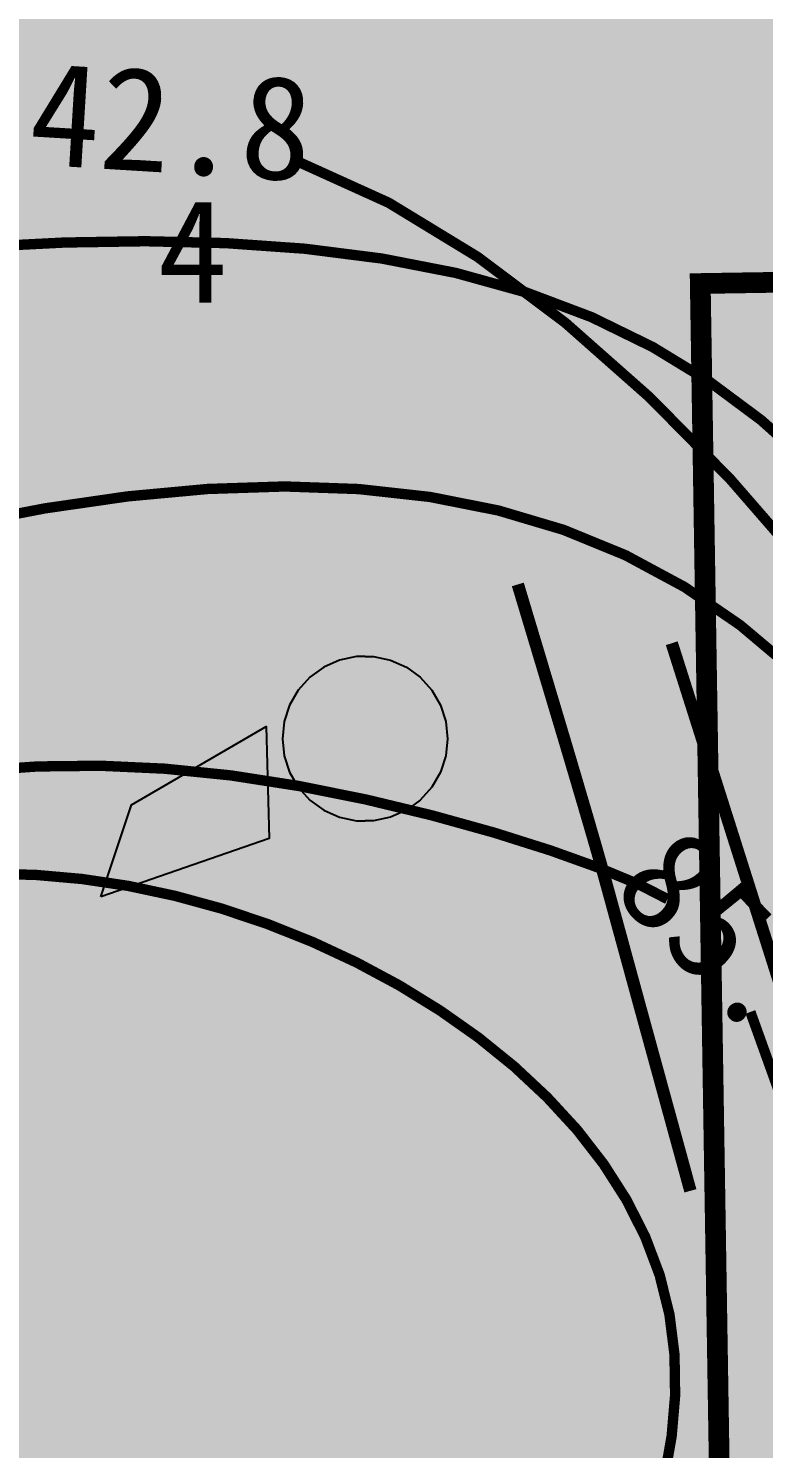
# Model space of a CAD drawing. Extents: x 13788 to 14373, y 59028 to 59855.
# Drawn here: x 14022.98 to 14040.73, y 59536.37 to 59570.64 of the extents above; entities that cross this region are included whole.
import ezdxf

# ---------------------------------------------------------------- set-up
doc = ezdxf.new("R2010")
doc.units = 0
doc.header["$LTSCALE"] = 0.5
doc.header["$MEASUREMENT"] = 0
doc.layers.get('0').update_dxf_attribs({"color": 6})
for name, color, linetype in [('TK', 7, 'Continuous'), ('地名', 7, 'Continuous'), ('塘江沅', 7, 'Continuous'), ('填色', 6, 'Continuous'), ('异常WL', 7, 'Continuous'), ('异常WT', 7, 'Continuous'), ('石英脉', 6, 'Continuous'), ('矿点WT', 7, 'Continuous')]:
    doc.layers.add(name, color=color, linetype=linetype)
doc.styles.add('HZTXT', font='', dxfattribs={"height": 1})
doc.styles.get("Standard").update_dxf_attribs({"font": ''})
doc.styles.get('HZTXT').set_extended_font_data('SimSun')
doc.styles.get('Standard').set_extended_font_data('SimSun')

# ---------------------------------------------------------------- blocks, each defined once
blk = doc.blocks.new('279')
at = {"true_color": 0xd70065}
blk.add_hatch(color=232, dxfattribs=at).paths.add_polyline_path([(-0.001231, 0.49567), (0.050142, 0.495571), (0.152115, 0.473896), (0.247353, 0.431494), (0.331693, 0.370216), (0.401451, 0.292743), (0.453576, 0.202459), (0.485791, 0.103311), (0.496688, -0.000369), (0.496688, -0.000369), (0.485791, -0.104049), (0.453576, -0.203197), (0.401451, -0.293481), (0.331693, -0.370954), (0.247353, -0.432231), (0.152115, -0.474634), (0.050142, -0.496309), (-0.001129, -0.496396), (-0.001129, -0.496396), (-0.054109, -0.496309), (-0.156081, -0.474634), (-0.251319, -0.432231), (-0.33566, -0.370954), (-0.405417, -0.293481), (-0.457543, -0.203197), (-0.489758, -0.104049), (-0.500655, -0.000369), (-0.489758, 0.103311), (-0.457543, 0.202459), (-0.405417, 0.292743), (-0.33566, 0.370216), (-0.251319, 0.431494), (-0.156081, 0.473896), (-0.054109, 0.495571), (-0.001231, 0.49567)])
at = {"color": 18, "true_color": 0x000000}
for points in [[(-0.001231, 0.49567), (-0.054109, 0.495571), (-0.156081, 0.473896), (-0.251319, 0.431494), (-0.33566, 0.370216), (-0.405417, 0.292743), (-0.457543, 0.202459), (-0.489758, 0.103311), (-0.500655, -0.000369), (-0.489758, -0.104049), (-0.457543, -0.203197), (-0.405417, -0.293481), (-0.33566, -0.370954), (-0.251319, -0.432231), (-0.156081, -0.474634), (-0.054109, -0.496309), (-0.001129, -0.496396)], [(-0.001231, 0.49567), (0.050142, 0.495571), (0.152115, 0.473896), (0.247353, 0.431494), (0.331693, 0.370216), (0.401451, 0.292743), (0.453576, 0.202459), (0.485791, 0.103311), (0.496688, -0.000369), (0.496688, -0.000369), (0.485791, -0.104049), (0.453576, -0.203197), (0.401451, -0.293481), (0.331693, -0.370954), (0.247353, -0.432231), (0.152115, -0.474634), (0.050142, -0.496309), (-0.001129, -0.496396)]]:
    blk.add_lwpolyline(points, dxfattribs=at)

msp = doc.modelspace()

# ---------------------------------------------------------------- hatches: boundary and pattern name
at = {"layer": '填色', "true_color": 0xf5e173}
h = msp.add_hatch(color=41, dxfattribs=at)
h.paths.add_polyline_path([(14239.999, 59800.002), (13799.999, 59800.002), (13799.999, 59040.002), (14239.999, 59040.002)])
h.paths.add_polyline_path([(14090.685, 59568.548), (14090.638, 59568.658), (14090.592, 59568.768), (14090.546, 59568.878), (14090.5, 59568.986), (14090.454, 59569.095), (14090.409, 59569.202), (14090.364, 59569.309), (14090.319, 59569.414), (14090.275, 59569.519), (14090.231, 59569.623), (14090.187, 59569.726), (14090.144, 59569.828), (14090.101, 59569.929), (14090.058, 59570.028), (14090.016, 59570.127), (14089.975, 59570.224), (14089.934, 59570.32), (14089.893, 59570.415), (14089.853, 59570.508), (14089.814, 59570.6), (14089.775, 59570.69), (14089.736, 59570.779), (14089.699, 59570.866), (14089.662, 59570.952), (14089.625, 59571.036), (14089.589, 59571.118), (14089.554, 59571.198), (14089.52, 59571.277), (14089.486, 59571.354), (14089.486, 59571.354), (14089.721, 59570.818), (14090.262, 59569.55), (14090.726, 59568.451), (14090.726, 59568.451), (14090.726, 59568.451)], flags=16)

# ---------------------------------------------------------------- linework, layer by layer
at = {"layer": 'TK', "linetype": 'Continuous', "elevation": -193.618, "flags": 128}
msp.add_lwpolyline([(14024.73, 59549.683), (14025.47, 59551.904), (14028.721, 59553.792), (14028.793, 59551.093)], close=True, dxfattribs=at)
at = {"layer": '塘江沅', "color": 5, "ltscale": 2, "const_width": 0.5, "flags": 128}
msp.add_lwpolyline([(14039.198, 59564.485), (14080.607, 59565.154), (14081.506, 59509.731), (14040.088, 59509.062), (14039.198, 59564.485)], dxfattribs=at)
at = {"layer": '异常WL', "color": 170, "const_width": 0.25}
for points in [[(14041.713, 59557.704), (14039.913, 59559.774), (14037.976, 59561.739), (14035.936, 59563.542), (14033.826, 59565.126), (14031.679, 59566.434), (14029.527, 59567.409)], [(14021.711, 59552.727), (14023.202, 59552.831), (14024.721, 59552.848), (14026.274, 59552.777), (14027.867, 59552.615), (14029.499, 59552.361), (14031.131, 59552.033), (14032.72, 59551.651), (14034.218, 59551.235), (14035.582, 59550.804), (14036.765, 59550.38), (14037.721, 59549.982), (14038.406, 59549.63)], [(14040.408, 59546.907), (14041.222, 59544.644)]]:
    msp.add_lwpolyline(points, dxfattribs=at)
at = {"layer": '异常WL', "color": 10, "const_width": 0.25}
msp.add_lwpolyline([(14021.919, 59565.376), (14023.86, 59565.475), (14025.81, 59565.506), (14027.747, 59565.46), (14029.654, 59565.325), (14031.509, 59565.089), (14033.293, 59564.742), (14034.987, 59564.273), (14036.574, 59563.674), (14038.049, 59562.953), (14039.414, 59562.121), (14040.667, 59561.189), (14041.807, 59560.17)], dxfattribs=at)
at = {"layer": '异常WL', "color": 94, "true_color": 0x00af00, "const_width": 0.25}
msp.add_lwpolyline([(14021.338, 59558.667), (14023.38, 59559.059), (14025.375, 59559.348), (14027.305, 59559.527), (14029.167, 59559.588), (14030.958, 59559.525), (14032.678, 59559.334), (14034.325, 59559.008), (14035.898, 59558.541), (14037.395, 59557.928), (14038.816, 59557.163), (14040.158, 59556.244), (14041.412, 59555.189)], dxfattribs=at)
at = {"layer": '异常WL', "color": 14, "true_color": 0xaf0000, "const_width": 0.25}
msp.add_lwpolyline([(14022.059, 59550.241), (14023.157, 59550.214), (14024.27, 59550.116), (14025.394, 59549.948), (14026.521, 59549.708), (14027.644, 59549.401), (14028.755, 59549.028), (14029.845, 59548.593), (14030.907, 59548.098), (14031.932, 59547.548), (14032.912, 59546.944), (14033.84, 59546.291), (14034.706, 59545.59), (14035.503, 59544.845), (14036.226, 59544.06), (14036.865, 59543.235), (14037.415, 59542.375), (14037.868, 59541.482), (14038.217, 59540.559), (14038.454, 59539.608), (14038.576, 59538.635), (14038.591, 59537.65), (14038.507, 59536.668), (14038.337, 59535.701)], dxfattribs=at)
at = {"layer": '石英脉', "color": 216, "true_color": 0x800080, "const_width": 0.3}
for points, elevation in [([(14034.794, 59557.224), (14034.829, 59557.109), (14034.864, 59556.993), (14034.898, 59556.878), (14034.933, 59556.763), (14034.968, 59556.648), (14035.002, 59556.533), (14035.037, 59556.418), (14035.071, 59556.303), (14035.106, 59556.188), (14035.14, 59556.074), (14035.174, 59555.96), (14035.209, 59555.845), (14035.243, 59555.732), (14035.277, 59555.618), (14035.311, 59555.505), (14035.345, 59555.392), (14035.379, 59555.279), (14035.412, 59555.167), (14035.446, 59555.055), (14035.479, 59554.943), (14035.513, 59554.832), (14035.546, 59554.721), (14035.579, 59554.61), (14035.612, 59554.5), (14035.645, 59554.391), (14035.677, 59554.282), (14035.71, 59554.173), (14035.742, 59554.065), (14035.774, 59553.958), (14035.806, 59553.851), (14035.838, 59553.745), (14035.869, 59553.639), (14035.901, 59553.534), (14035.932, 59553.429), (14035.963, 59553.326), (14035.993, 59553.223), (14036.024, 59553.12), (14036.054, 59553.019), (14036.084, 59552.918), (14036.113, 59552.817), (14036.143, 59552.718), (14036.172, 59552.619), (14036.201, 59552.522), (14036.23, 59552.425), (14036.258, 59552.328), (14036.286, 59552.233), (14036.314, 59552.139), (14036.341, 59552.045), (14036.369, 59551.953), (14036.396, 59551.861), (14036.422, 59551.771), (14036.448, 59551.681), (14036.474, 59551.593), (14036.5, 59551.505), (14036.525, 59551.419), (14036.55, 59551.333), (14036.574, 59551.249), (14036.599, 59551.166), (14036.622, 59551.084), (14036.646, 59551.003), (14036.669, 59550.923), (14036.691, 59550.844), (14036.714, 59550.767), (14036.735, 59550.691), (14036.757, 59550.616), (14036.778, 59550.542), (14036.799, 59550.47), (14036.819, 59550.399), (14036.838, 59550.329), (14036.858, 59550.261), (14036.877, 59550.193), (14036.895, 59550.128), (14036.913, 59550.063), (14036.93, 59550.001), (14036.947, 59549.939), (14036.964, 59549.879), (14036.987, 59549.794), (14037.003, 59549.736), (14037.019, 59549.676), (14037.036, 59549.615), (14037.053, 59549.553), (14037.071, 59549.489), (14037.088, 59549.424), (14037.107, 59549.357), (14037.125, 59549.288), (14037.144, 59549.219), (14037.164, 59549.148), (14037.184, 59549.075), (14037.204, 59549.001), (14037.224, 59548.926), (14037.245, 59548.85), (14037.267, 59548.772), (14037.288, 59548.693), (14037.31, 59548.613), (14037.333, 59548.531), (14037.355, 59548.448), (14037.378, 59548.365), (14037.401, 59548.28), (14037.425, 59548.193), (14037.449, 59548.106), (14037.473, 59548.018), (14037.498, 59547.928), (14037.522, 59547.838), (14037.547, 59547.746), (14037.573, 59547.654), (14037.598, 59547.56), (14037.624, 59547.466), (14037.65, 59547.37), (14037.677, 59547.274), (14037.703, 59547.176), (14037.73, 59547.078), (14037.757, 59546.979), (14037.785, 59546.879), (14037.812, 59546.779), (14037.84, 59546.677), (14037.868, 59546.575), (14037.896, 59546.472), (14037.925, 59546.368), (14037.953, 59546.264), (14037.982, 59546.158), (14038.011, 59546.052), (14038.04, 59545.946), (14038.07, 59545.839), (14038.099, 59545.731), (14038.129, 59545.623), (14038.159, 59545.514), (14038.189, 59545.404), (14038.219, 59545.295), (14038.249, 59545.184), (14038.279, 59545.073), (14038.31, 59544.962), (14038.341, 59544.85), (14038.371, 59544.738), (14038.402, 59544.625), (14038.433, 59544.512), (14038.464, 59544.399), (14038.495, 59544.285), (14038.527, 59544.171), (14038.558, 59544.056), (14038.589, 59543.942), (14038.621, 59543.827), (14038.652, 59543.712), (14038.684, 59543.597), (14038.716, 59543.481), (14038.747, 59543.366), (14038.779, 59543.25), (14038.811, 59543.134), (14038.843, 59543.018), (14038.874, 59542.902), (14038.906, 59542.786), (14038.96, 59542.59)], 1234), ([(14042.179, 59544.246), (14038.51, 59555.805)], 1235)]:
    msp.add_lwpolyline(points, dxfattribs=dict(at, elevation=elevation))

# ---------------------------------------------------------------- block references
at = {"layer": '矿点WT', "xscale": 4, "yscale": 4}
msp.add_blockref('279', (14031.114, 59553.503), dxfattribs=at)

# ---------------------------------------------------------------- texts
at = {"layer": '地名', "style": 'HZTXT'}
msp.add_text('4', height=2.5, dxfattribs=at).set_placement((14026.093, 59564.02))
at = {"layer": '异常WT', "color": 170, "char_height": 2.5, "width": 8, "attachment_point": 7}
for s, insert, rotation in [('\\A1;42.8', (14022.952, 59567.326), 356.4965), ('\\A1;85.6', (14036.969, 59549.805), 313.8309)]:
    msp.add_mtext(s, dxfattribs=dict(at, insert=insert, rotation=rotation))

doc.saveas('drawing.dxf')
